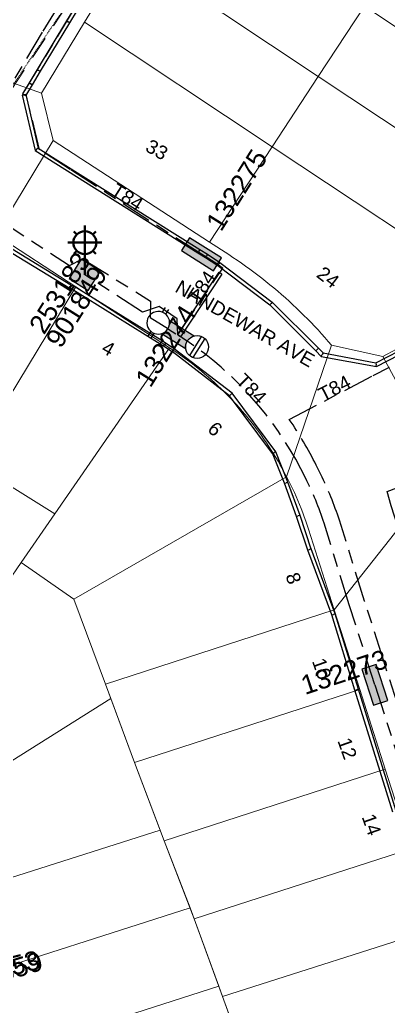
# Model space of a CAD drawing. Header units: metres. Extents: x 299140 to 300955, y 6226202 to 6227439.
# Drawn here: x 299734.3 to 299782.6, y 6226657.8 to 6226787.1 of the extents above; entities that cross this region are included whole.
import ezdxf
from ezdxf.enums import TextEntityAlignment as Align

# ---------------------------------------------------------------- set-up
doc = ezdxf.new("R2010")
doc.units = ezdxf.units.M
for name, pattern in [('Cable Exist UG', [8.2, 4, -1.2, 1.8, -1.2]), ('Dash', [5, 3, -2]), ('HIDDEN', [0.375, 0.25, -0.125]), ('HIDDEN2', [0.1875, 0.125, -0.0625])]:
    doc.linetypes.add(name, pattern=pattern)
doc.layers.get('0').update_dxf_attribs({"color": 6})
for name, color, linetype, lineweight in [('Cadastre Easements_SP_EXT', 9, 'Continuous', 5), ('Cadastre Land Parcels_SP_EXT', 9, 'Continuous', 5), ('Cadastre Other Property_SP_EXT', 9, 'HIDDEN', 5), ('Cadastre Roads_SP_EXT', 9, 'Continuous', 5)]:
    doc.layers.add(name, color=color, linetype=linetype, lineweight=lineweight)
for name, color, linetype in [('Duct_SP_EXT', 7, 'Continuous'), ('Equip_LV_EXT', 7, 'Continuous'), ('Equip_SP_SL_EXT', 7, 'Continuous'), ('Mains_LV_EXT', 7, 'Continuous'), ('Mains_LV_SL_EXT', 7, 'Continuous'), ('SupportsUG_SP_LV_EXT', 7, 'Continuous'), ('SupportsUG_SP_LV_SL_EXT', 7, 'Continuous')]:
    doc.layers.add(name, color=color, linetype=linetype)
doc.styles.add('COLUMN_LABEL', font='arial.ttf')
doc.styles.add('iecARIAL', font='arial.ttf', dxfattribs={"height": 2})
doc.styles.add('POLE_LABEL', font='arial.ttf')
doc.styles.get("Standard").update_dxf_attribs({"font": 'arial.ttf'})

# ---------------------------------------------------------------- blocks, each defined once
blk = doc.blocks.new('COLUMN_EXT')
blk.add_hatch(color=256).paths.add_polyline_path([(-1.49, 1.48), (-1.49, -1.49), (1.48, -1.49), (1.48, 1.48)])
blk.add_lwpolyline([(-1.49, -1.49), (1.48, -1.49), (1.48, 1.48), (-1.49, 1.48)], close=True)
for tag, height, style, flags, p in [('ASSET_NUM', 2.5, 'COLUMN_LABEL', 8, (2, 2)), ('STRUCTURE_PLANT_NUMBER', 0.2, 'POLE_LABEL', 9, (1.81, 0.03)), ('STREET_CODE', 0.2, 'COLUMN_LABEL', 9, (1.81, -0.2))]:
    blk.add_attdef(tag, text='', height=height, dxfattribs=dict(style=style, flags=flags)).set_placement(p, align=Align.MIDDLE_LEFT)
at = {"flags": 9}
for tag, p in [('COLUMN_TYPE', (1.81, -0.4)), ('OWNED_BY', (1.81, -0.6)), ('STATE', (1.81, -0.8)), ('USAGE', (1.81, -1)), ('LEGEND', (1.81, -1.2)), ('STREETNAME', (1.81, -1.6)), ('SUBURB', (1.81, -1.8)), ('LOCATION', (1.81, -1.4)), ('NOTES', (1.81, -2))]:
    blk.add_attdef(tag, text='', height=0.2, dxfattribs=at).set_placement(p, align=Align.MIDDLE_LEFT)
at = {"flags": 1}
blk.add_attdef('Z', (1.81, -2.35), '', height=0.2, dxfattribs=at)
blk = doc.blocks.new('PILLAR_EXT')
blk.add_hatch(color=256).paths.add_polyline_path([(-2.475, 0.99), (-2.475, -0.99), (2.475, -0.99), (2.475, 0.99)])
blk.add_lwpolyline([(-2.475, -0.99), (2.475, -0.99), (2.475, 0.99), (-2.475, 0.99)], close=True)
at = {"style": 'iecARIAL', "flags": 8}
blk.add_attdef('ASSET_NUM', (1.5, 3.5), '', height=2.5, dxfattribs=at)
for tag, p, flags in [('OWNED_BY', (0, -0.2), 9), ('STATE', (0, -0.4), 9), ('SUPPORT_TYPE', (0, -0.6), 9), ('USAGE', (0, -0.8), 9), ('LEGEND', (0, -1), 9), ('LOCATION', (0, -1.2), 9), ('NOTES', (0, -1.4), 9), ('STREETNAME', (0, -1.8), 9), ('SUBURB', (0, -2), 1), ('PARENT', (0, -1.6), 9)]:
    blk.add_attdef(tag, p, '', height=0.2, dxfattribs=dict(flags=flags))
blk = doc.blocks.new('SL_LANTERN_EXT')
at = {"lineweight": 40}
for p, q in [((0, 1.97), (0, 6.47)), ((-1.46, 5.68), (-1.06, 5.28)), ((1.46, 5.68), (1.06, 5.28)), ((-2.25, 4.22), (2.25, 4.22)), ((-1.46, 2.76), (-1.06, 3.16)), ((0, 0), (0, 2.72)), ((1.46, 2.76), (1.06, 3.16))]:
    blk.add_line(p, q, dxfattribs=at)
blk.add_circle((0, 4.22), 1.5, dxfattribs=at)
at = {"style": 'iecARIAL', "flags": 8}
blk.add_attdef('ASSET_NUM', (1.5, 1.5), '', height=2.5, dxfattribs=at)
for tag, p, height, flags in [('CONSTRUCTED_VOLTAGE', (0.98, -0.65), 0.2, 9), ('CONTROL_TYPE', (0.98, -0.85), 0.2, 9), ('LANTERN_PURPOSE', (0.98, -1.05), 0.2, 9), ('LANTERN_TYPE', (0.98, -1.25), 0.2, 9), ('NO_PHASES', (0.98, -1.45), 0.2, 9), ('LNUMBER', (2.18, -3.25), 2.5, 8), ('OPERATING_VOLTAGE', (0.98, -1.65), 0.2, 9), ('ORIENTATION', (0.98, -1.85), 0.2, 9), ('OWNED_BY', (0.98, -2.05), 0.2, 9), ('STATE', (0.98, -2.25), 0.2, 9), ('USAGE', (0.98, -2.45), 0.2, 9), ('CEXIST', (0.98, -2.65), 0.2, 9), ('CNEW', (0.98, -2.85), 0.2, 9), ('CNUMBER', (0.98, -3.05), 0.2, 9), ('CREMOVE', (0.98, -3.25), 0.2, 9), ('CREPLACE', (0.98, -3.45), 0.2, 9), ('LKINGHEIGHT', (0.98, -3.65), 0.2, 9), ('LBRACKET', (0.98, -3.85), 0.2, 9), ('LBRACKETVOCAB', (0.98, -4.05), 0.2, 9), ('LCATEGORY', (0.98, -4.25), 0.2, 9), ('LCHARGE1', (0.98, -4.45), 0.2, 9), ('LCHARGE1PERCENT', (0.98, -4.65), 0.2, 9), ('LCHARGE2', (0.98, -4.85), 0.2, 9), ('LCHARGE2PERCENT', (0.98, -5.05), 0.2, 9), ('LCHARGE3', (0.98, -5.25), 0.2, 9), ('LCHARGE3PERCENT', (0.98, -5.45), 0.2, 9), ('LEXIST', (0.98, -5.65), 0.2, 9), ('LLAMP', (0.98, -5.85), 0.2, 9), ('LLAMPVOCAB', (0.98, -6.05), 0.2, 9), ('LMAST', (0.98, -6.25), 0.2, 9), ('LMASTVOCAB', (0.98, -6.45), 0.2, 9), ('LNEW', (0.98, -6.65), 0.2, 9), ('LANTNUMBER', (0.98, -6.85), 0.2, 9), ('LOUTREACH', (0.98, -7.25), 0.2, 9), ('LOUTREACHVOCAB', (0.98, -7.45), 0.2, 9), ('LRATECODE', (0.98, -7.65), 0.2, 9), ('LREMOVE', (0.98, -7.85), 0.2, 9), ('LREPLACE', (0.98, -8.05), 0.2, 9), ('LTYPE', (0.98, -8.25), 0.2, 9), ('LTYPEVOCAB', (0.98, -8.45), 0.2, 9), ('LEGEND', (0.98, -8.65), 0.2, 9), ('LOCATION', (0.98, -8.85), 0.2, 9), ('NOTES', (0.98, -9.05), 0.2, 9), ('STREETNAME', (0.98, -9.25), 0.2, 9), ('SUBURB', (0.98, -9.45), 0.2, 1)]:
    blk.add_attdef(tag, p, '', height=height, dxfattribs=dict(flags=flags))
blk = doc.blocks.new('LV_UG_LINKS_CLOSED_EXT')
blk.add_wipeout([(-1.06, 1.06), (-1.18, 0.92), (-1.29, 0.76), (-1.37, 0.59), (-1.43, 0.42), (-1.48, 0.23), (-1.49, 0.05), (-1.49, -0.14), (-1.46, -0.33), (-1.41, -0.51), (-1.33, -0.68), (-1.24, -0.84), (-1.12, -0.99), (-0.99, -1.12), (-0.84, -1.24), (-0.68, -1.33), (-0.51, -1.41), (-0.33, -1.46), (-0.14, -1.49), (0.05, -1.49), (0.23, -1.48), (0.42, -1.43), (0.59, -1.37), (0.76, -1.29), (0.92, -1.18), (1.06, -1.06), (1.18, -0.92), (1.29, -0.76), (1.37, -0.59), (1.43, -0.42), (1.48, -0.23), (1.49, -0.05), (1.49, 0.14), (1.46, 0.33), (1.41, 0.51), (1.33, 0.68), (1.24, 0.84), (1.12, 0.99), (0.99, 1.12), (0.84, 1.24), (0.68, 1.33), (0.51, 1.41), (0.33, 1.46), (0.14, 1.49), (-0.05, 1.49), (-0.23, 1.48), (-0.42, 1.43), (-0.59, 1.37), (-0.76, 1.29), (-0.92, 1.18)])
for p, q in [((-0.25, -1.48), (-0.25, 1.48)), ((0.25, -1.48), (0.25, 1.48))]:
    blk.add_line(p, q)
blk.add_circle((0, 0), 1.5)
at = {"flags": 9}
for tag, p in [('ACTUAL_STATUS', (0, 0)), ('CONSTRUCTED_VOLTAGE', (0, -0.2)), ('OPERATING_VOLTAGE', (0, -0.6)), ('ORIENTATION', (0, -0.8)), ('STATE', (0, -1)), ('SWITCH_TYPE', (0, -1.2)), ('NO_PHASES', (0, -0.4)), ('USAGE', (0, -1.4)), ('NOTES', (0, -1.6))]:
    blk.add_attdef(tag, text='', height=0.2, dxfattribs=at).set_placement(p, align=Align.MIDDLE_LEFT)
at = {"flags": 1}
blk.add_attdef('Z', (0, 0), '', height=0.2, dxfattribs=at)
blk = doc.blocks.new('LV_UG_LINKS_OPEN_EXT')
for p, q in [((-0.25, 1.47), (-0.25, 2.22)), ((0.25, 1.47), (0.25, 2.22)), ((-0.25, -1.47), (-0.25, -2.22)), ((0.25, -1.47), (0.25, -2.22))]:
    blk.add_line(p, q)
at = {"flags": 9}
for tag, p in [('ACTUAL_STATUS', (0, 0)), ('CONSTRUCTED_VOLTAGE', (0, -0.2)), ('OPERATING_VOLTAGE', (0, -0.6)), ('ORIENTATION', (0, -0.8)), ('STATE', (0, -1)), ('SWITCH_TYPE', (0, -1.2)), ('NO_PHASES', (0, -0.4)), ('USAGE', (0, -1.4)), ('NOTES', (0, -1.6))]:
    blk.add_attdef(tag, text='', height=0.2, dxfattribs=at).set_placement(p, align=Align.MIDDLE_LEFT)
at = {"flags": 1}
blk.add_attdef('Z', (0, 0), '', height=0.2, dxfattribs=at)
blk.add_wipeout([(-0.25, 1.47), (-0.43, 1.43), (-0.61, 1.36), (-0.77, 1.28), (-0.93, 1.17), (-1.07, 1.05), (-1.19, 0.9), (-1.29, 0.75), (-1.38, 0.58), (-1.44, 0.4), (-1.48, 0.22), (-1.49, 0.03), (-1.49, -0.16), (-1.45, -0.34), (-1.4, -0.52), (-1.32, -0.69), (-1.23, -0.85), (-1.11, -1), (-0.98, -1.13), (-0.83, -1.24), (-0.66, -1.34), (-0.49, -1.41), (-0.31, -1.46), (-0.13, -1.49), (0.06, -1.49), (0.25, -1.47), (0.43, -1.43), (0.61, -1.36), (0.77, -1.28), (0.93, -1.17), (1.07, -1.05), (1.19, -0.9), (1.29, -0.75), (1.38, -0.58), (1.44, -0.4), (1.48, -0.22), (1.49, -0.03), (1.49, 0.16), (1.45, 0.34), (1.4, 0.52), (1.32, 0.69), (1.23, 0.85), (1.11, 1), (0.98, 1.13), (0.83, 1.24), (0.66, 1.34), (0.49, 1.41), (0.31, 1.46), (0.13, 1.49), (-0.06, 1.49)])
blk.add_lwpolyline([(0, -1.49, 1), (0, 1.49, 1)], format="xyb", close=True)

msp = doc.modelspace()

# ---------------------------------------------------------------- linework, layer by layer
at = {"layer": 'Cadastre Land Parcels_SP_EXT', "linetype": 'Continuous'}
for points in [[(299779.44, 6226788.86), (299754.16, 6226805.79), (299753.31, 6226804.54), (299748.5, 6226796.2), (299773.39, 6226779.65), (299779.44, 6226788.86)], [(299813.27, 6226779.66), (299785.49, 6226798.07), (299779.44, 6226788.86), (299807.8, 6226770.06), (299813.27, 6226779.66)], [(299773.39, 6226779.65), (299748.5, 6226796.2), (299742.74, 6226786.76), (299767.35, 6226770.44), (299773.39, 6226779.65)], [(299807.8, 6226770.06), (299779.44, 6226788.86), (299773.39, 6226779.65), (299802.33, 6226760.46), (299807.8, 6226770.06)], [(299767.35, 6226770.44), (299742.74, 6226786.76), (299737.1, 6226777.46), (299738.62, 6226771.25), (299759.12, 6226757.95), (299767.35, 6226770.44)], [(299796.27, 6226751.77), (299796.58, 6226752.08), (299796.88, 6226752.39), (299797.18, 6226752.7), (299797.47, 6226753.03), (299797.75, 6226753.35), (299798.03, 6226753.68), (299798.31, 6226754.02), (299798.58, 6226754.36), (299798.84, 6226754.71), (299799.1, 6226755.06), (299799.35, 6226755.41), (299799.59, 6226755.77), (299799.83, 6226756.13), (299800.06, 6226756.5), (299800.29, 6226756.87), (299800.5, 6226757.25), (299802.33, 6226760.46), (299773.39, 6226779.65), (299767.35, 6226770.44), (299795.96, 6226751.47), (299796.27, 6226751.77)], [(299741.61, 6226752.08), (299731.12, 6226758.87), (299725.01, 6226757.53), (299713.16, 6226738.04), (299727.77, 6226729.21), (299741.61, 6226752.08)], [(299753.9, 6226744.1), (299741.61, 6226752.08), (299727.77, 6226729.21), (299738.85, 6226722.34), (299753.9, 6226744.1)], [(299769.25, 6226727.2), (299768.98, 6226727.71), (299768.71, 6226728.22), (299768.42, 6226728.72), (299768.14, 6226729.22), (299767.84, 6226729.71), (299767.54, 6226730.2), (299767.23, 6226730.69), (299766.92, 6226731.17), (299766.6, 6226731.65), (299766.27, 6226732.13), (299765.94, 6226732.6), (299765.6, 6226733.07), (299765.25, 6226733.53), (299764.9, 6226733.99), (299764.55, 6226734.44), (299764.18, 6226734.89), (299763.82, 6226735.34), (299763.44, 6226735.78), (299763.06, 6226736.21), (299762.68, 6226736.64), (299762.29, 6226737.07), (299761.89, 6226737.49), (299761.49, 6226737.9), (299761.08, 6226738.31), (299760.67, 6226738.72), (299760.25, 6226739.11), (299759.83, 6226739.51), (299759.4, 6226739.9), (299758.97, 6226740.28), (299758.53, 6226740.65), (299758.09, 6226741.03), (299757.64, 6226741.39), (299757.19, 6226741.75), (299756.73, 6226742.1), (299756.27, 6226742.45), (299755.8, 6226742.79), (299755.33, 6226743.13), (299754.86, 6226743.46), (299754.38, 6226743.78), (299753.9, 6226744.1), (299738.85, 6226722.34), (299734.45, 6226715.97), (299741.33, 6226711.14), (299769.25, 6226727.2)], [(299734.45, 6226715.97), (299738.85, 6226722.34), (299727.77, 6226729.21), (299713.16, 6226738.04), (299707.34, 6226728.47), (299732.63, 6226713.32), (299734.45, 6226715.97)], [(299775.5, 6226709.74), (299772.12, 6226720.3), (299771.94, 6226720.84), (299771.76, 6226721.39), (299771.57, 6226721.93), (299771.37, 6226722.47), (299771.16, 6226723.01), (299770.94, 6226723.54), (299770.72, 6226724.07), (299770.49, 6226724.6), (299770.26, 6226725.13), (299770.02, 6226725.65), (299769.77, 6226726.17), (299769.51, 6226726.69), (299769.25, 6226727.2), (299741.33, 6226711.14), (299745.48, 6226700.03), (299775.5, 6226709.74)], [(299778.84, 6226699.31), (299775.5, 6226709.74), (299745.48, 6226700.03), (299749.32, 6226689.76), (299778.84, 6226699.31)], [(299782.18, 6226688.87), (299778.84, 6226699.31), (299749.32, 6226689.76), (299753.19, 6226679.5), (299782.18, 6226688.87)], [(299752.68, 6226680.86), (299749.32, 6226689.76), (299746.19, 6226698.14), (299720.2, 6226681.8), (299720.4, 6226681.3), (299720.6, 6226680.8), (299720.78, 6226680.29), (299720.96, 6226679.78), (299721.13, 6226679.26), (299721.3, 6226678.75), (299721.45, 6226678.23), (299721.6, 6226677.71), (299721.74, 6226677.19), (299721.87, 6226676.66), (299723.14, 6226671.5), (299752.68, 6226680.86)], [(299785.54, 6226678.45), (299785.38, 6226678.9), (299785.23, 6226679.34), (299785.09, 6226679.8), (299782.18, 6226688.87), (299753.19, 6226679.5), (299757.11, 6226669.28), (299785.54, 6226678.45)], [(299756.58, 6226670.68), (299753.19, 6226679.5), (299752.68, 6226680.86), (299723.14, 6226671.5), (299725.75, 6226660.84), (299756.58, 6226670.68)], [(299790.15, 6226668.42), (299789.82, 6226668.99), (299789.5, 6226669.56), (299789.19, 6226670.13), (299788.89, 6226670.7), (299788.59, 6226671.28), (299788.3, 6226671.86), (299788.01, 6226672.45), (299787.73, 6226673.04), (299787.46, 6226673.63), (299787.2, 6226674.22), (299786.94, 6226674.82), (299786.69, 6226675.41), (299786.44, 6226676.02), (299786.21, 6226676.62), (299785.98, 6226677.23), (299785.75, 6226677.84), (299785.54, 6226678.45), (299757.11, 6226669.28), (299760.84, 6226659.07), (299790.15, 6226668.42)], [(299760.35, 6226660.42), (299757.11, 6226669.28), (299756.58, 6226670.68), (299725.75, 6226660.84), (299728.37, 6226650.18), (299760.35, 6226660.42)], [(299796.02, 6226660.27), (299795.58, 6226660.78), (299795.15, 6226661.3), (299794.73, 6226661.82), (299794.31, 6226662.35), (299793.9, 6226662.88), (299793.5, 6226663.41), (299793.1, 6226663.95), (299792.71, 6226664.5), (299792.32, 6226665.05), (299791.95, 6226665.6), (299791.57, 6226666.16), (299791.21, 6226666.72), (299790.85, 6226667.28), (299790.49, 6226667.85), (299790.15, 6226668.42), (299760.84, 6226659.07), (299767.11, 6226641.92), (299796.02, 6226660.27)], [(299764.1, 6226650.15), (299760.84, 6226659.07), (299760.35, 6226660.42), (299728.37, 6226650.18), (299730.99, 6226639.52), (299764.1, 6226650.15)]]:
    msp.add_lwpolyline(points, close=True, dxfattribs=at)
for points in [[(299795.96, 6226751.47), (299767.35, 6226770.44), (299759.12, 6226757.95), (299761.65, 6226756.3), (299762.21, 6226755.93), (299762.77, 6226755.56), (299763.32, 6226755.18), (299763.86, 6226754.79), (299764.41, 6226754.4), (299764.94, 6226754.01), (299765.48, 6226753.6), (299766, 6226753.19), (299766.53, 6226752.78), (299767.05, 6226752.35), (299767.57, 6226751.93), (299768.08, 6226751.5), (299768.58, 6226751.07), (299769.09, 6226750.63), (299769.58, 6226750.18), (299770.07, 6226749.73), (299770.56, 6226749.27), (299771.04, 6226748.81), (299771.52, 6226748.34), (299771.99, 6226747.87), (299772.45, 6226747.39), (299772.91, 6226746.91), (299773.37, 6226746.42), (299773.81, 6226745.92), (299774.26, 6226745.42), (299774.69, 6226744.92), (299775.13, 6226744.41), (299781.87, 6226742.93), (299790.83, 6226747.77)], [(299720.2, 6226681.8), (299746.19, 6226698.14), (299746.19, 6226698.14), (299745.48, 6226700.03), (299741.33, 6226711.14), (299734.45, 6226715.97), (299732.63, 6226713.32)]]:
    msp.add_lwpolyline(points, dxfattribs=at)
at = {"layer": 'Cadastre Other Property_SP_EXT', "linetype": 'HIDDEN2'}
msp.add_lwpolyline([(299782.55, 6226858.37), (299764.63, 6226858.08), (299732.53, 6226806.37), (299665.03, 6226845.98), (299646.83, 6226815.4), (299711.12, 6226773.93), (299611.36, 6226607.71), (299627.42, 6226605.3), (299710.82, 6226744.7), (299746.73, 6226798.54), (299745.67, 6226799.15), (299782.55, 6226858.37)], close=True, dxfattribs=at)
at = {"layer": 'Cadastre Roads_SP_EXT', "linetype": 'Continuous'}
for points in [[(299736.92, 6226816.61), (299731.69, 6226807.97), (299725.61, 6226798.6), (299723.74, 6226795.53), (299717.09, 6226784.59), (299737.1, 6226777.46), (299742.74, 6226786.76), (299748.5, 6226796.2), (299753.31, 6226804.54), (299752.75, 6226803.71), (299736.92, 6226816.61)], [(299775.13, 6226744.41), (299774.69, 6226744.92), (299774.26, 6226745.42), (299773.81, 6226745.92), (299773.37, 6226746.42), (299772.91, 6226746.91), (299772.45, 6226747.39), (299771.99, 6226747.87), (299771.52, 6226748.34), (299771.04, 6226748.81), (299770.56, 6226749.27), (299770.07, 6226749.73), (299769.58, 6226750.18), (299769.09, 6226750.63), (299768.58, 6226751.07), (299768.08, 6226751.5), (299767.57, 6226751.93), (299767.05, 6226752.35), (299766.53, 6226752.78), (299766, 6226753.19), (299765.48, 6226753.6), (299764.94, 6226754.01), (299764.41, 6226754.4), (299763.86, 6226754.79), (299763.32, 6226755.18), (299762.77, 6226755.56), (299762.21, 6226755.93), (299761.65, 6226756.3), (299759.12, 6226757.95), (299738.62, 6226771.25), (299731.12, 6226758.87), (299741.61, 6226752.08), (299753.9, 6226744.1), (299754.38, 6226743.78), (299754.86, 6226743.46), (299755.33, 6226743.13), (299755.8, 6226742.79), (299756.27, 6226742.45), (299756.73, 6226742.1), (299757.19, 6226741.75), (299757.64, 6226741.39), (299758.09, 6226741.03), (299758.53, 6226740.65), (299758.97, 6226740.28), (299759.4, 6226739.9), (299759.83, 6226739.51), (299760.25, 6226739.11), (299760.67, 6226738.72), (299761.08, 6226738.31), (299761.49, 6226737.9), (299761.89, 6226737.49), (299762.29, 6226737.07), (299762.68, 6226736.64), (299763.06, 6226736.21), (299763.44, 6226735.78), (299763.82, 6226735.34), (299764.18, 6226734.89), (299764.55, 6226734.44), (299764.9, 6226733.99), (299765.25, 6226733.53), (299765.6, 6226733.07), (299765.94, 6226732.6), (299766.27, 6226732.13), (299766.6, 6226731.65), (299766.92, 6226731.17), (299767.23, 6226730.69), (299767.54, 6226730.2), (299767.84, 6226729.71), (299768.14, 6226729.22), (299768.42, 6226728.72), (299768.71, 6226728.22), (299768.98, 6226727.71), (299769.25, 6226727.2), (299775.13, 6226744.41)]]:
    msp.add_lwpolyline(points, close=True, dxfattribs=at)
for points in [[(299790.83, 6226747.77), (299781.87, 6226742.93), (299788.95, 6226729.9)], [(299786.36, 6226723.49), (299775.5, 6226709.74), (299778.84, 6226699.31), (299782.18, 6226688.87), (299785.09, 6226679.8)]]:
    msp.add_lwpolyline(points, dxfattribs=at)
at = {"layer": 'Duct_SP_EXT'}
for p, q in [((299746.12, 6226796.46), (299740.39, 6226786.91)), ((299746.53, 6226796.21), (299740.8, 6226786.66)), ((299740.39, 6226786.91), (299736.52, 6226780.57)), ((299740.8, 6226786.66), (299736.93, 6226780.32)), ((299740.39, 6226786.91), (299740.6, 6226786.79)), ((299740.8, 6226786.66), (299740.6, 6226786.79)), ((299736.52, 6226780.57), (299735.47, 6226778.8)), ((299736.93, 6226780.32), (299735.88, 6226778.56)), ((299736.52, 6226780.57), (299736.73, 6226780.44)), ((299736.93, 6226780.32), (299736.73, 6226780.44)), ((299735.47, 6226778.8), (299734.61, 6226777.36)), ((299735.88, 6226778.56), (299735.03, 6226777.12)), ((299735.47, 6226778.8), (299735.47, 6226778.8)), ((299735.47, 6226778.8), (299735.67, 6226778.68)), ((299735.47, 6226778.8), (299735.67, 6226778.68)), ((299735.88, 6226778.56), (299735.67, 6226778.68)), ((299735.88, 6226778.56), (299735.67, 6226778.68)), ((299735.88, 6226778.56), (299735.88, 6226778.56)), ((299734.59, 6226777.19), (299734.82, 6226777.24)), ((299734.59, 6226777.19), (299736.26, 6226769.94)), ((299734.61, 6226777.36), (299734.82, 6226777.24)), ((299735.05, 6226777.29), (299734.82, 6226777.24)), ((299735.03, 6226777.12), (299734.82, 6226777.24)), ((299735.05, 6226777.29), (299736.68, 6226770.24)), ((299736.26, 6226769.94), (299736.47, 6226770.09)), ((299736.26, 6226769.94), (299757.62, 6226756.54)), ((299736.68, 6226770.24), (299736.47, 6226770.09)), ((299736.68, 6226770.24), (299757.87, 6226756.95)), ((299740.97, 6226752.3), (299729.94, 6226759.03)), ((299740.72, 6226751.89), (299729.86, 6226758.52)), ((299757.62, 6226756.54), (299757.74, 6226756.74)), ((299757.62, 6226756.54), (299757.74, 6226756.74)), ((299757.62, 6226756.54), (299758.61, 6226755.94)), ((299757.87, 6226756.95), (299757.74, 6226756.74)), ((299757.87, 6226756.95), (299757.74, 6226756.74)), ((299757.87, 6226756.95), (299758.86, 6226756.35)), ((299758.61, 6226755.94), (299758.74, 6226756.14)), ((299758.61, 6226755.94), (299758.74, 6226756.14)), ((299758.61, 6226755.94), (299758.61, 6226755.94)), ((299758.61, 6226755.94), (299760.24, 6226754.87)), ((299758.86, 6226756.35), (299758.74, 6226756.14)), ((299758.87, 6226756.35), (299758.74, 6226756.14)), ((299758.86, 6226756.35), (299758.87, 6226756.35)), ((299758.87, 6226756.35), (299760.5, 6226755.27)), ((299760.5, 6226755.27), (299760.37, 6226755.07)), ((299760.51, 6226755.27), (299760.37, 6226755.07)), ((299760.5, 6226755.27), (299760.51, 6226755.27)), ((299760.51, 6226755.27), (299767.36, 6226750.08)), ((299760.23, 6226754.88), (299760.37, 6226755.07)), ((299760.24, 6226754.87), (299760.23, 6226754.88)), ((299760.23, 6226754.88), (299767.04, 6226749.72)), ((299760.24, 6226754.87), (299760.37, 6226755.07)), ((299760.34, 6226753.98), (299760.54, 6226753.85)), ((299760.74, 6226753.72), (299760.54, 6226753.85)), ((299740.72, 6226751.89), (299740.85, 6226752.1)), ((299740.97, 6226752.3), (299740.85, 6226752.1)), ((299740.85, 6226751.89), (299740.98, 6226752.1)), ((299741.11, 6226752.3), (299740.98, 6226752.1)), ((299767.36, 6226750.08), (299767.2, 6226749.9)), ((299767.36, 6226750.08), (299773.43, 6226744.02)), ((299767.04, 6226749.72), (299767.2, 6226749.9)), ((299767.04, 6226749.72), (299773.09, 6226743.68)), ((299780.96, 6226742.12), (299790.27, 6226746.95)), ((299781.04, 6226741.62), (299790.49, 6226746.53)), ((299754.23, 6226743.58), (299754.38, 6226743.77)), ((299754.23, 6226743.58), (299754.24, 6226743.57)), ((299754.24, 6226743.57), (299754.38, 6226743.77)), ((299754.51, 6226743.97), (299754.38, 6226743.77)), ((299754.52, 6226743.96), (299754.38, 6226743.77)), ((299754.52, 6226743.96), (299754.51, 6226743.97)), ((299773.09, 6226743.68), (299773.26, 6226743.85)), ((299773.09, 6226743.68), (299773.26, 6226743.85)), ((299773.09, 6226743.68), (299773.09, 6226743.68)), ((299773.09, 6226743.68), (299773.79, 6226742.96)), ((299773.43, 6226744.02), (299773.26, 6226743.85)), ((299773.43, 6226744.02), (299773.26, 6226743.85)), ((299773.43, 6226744.02), (299773.43, 6226744.02)), ((299773.43, 6226744.02), (299774.03, 6226743.41)), ((299773.79, 6226742.96), (299773.91, 6226743.19)), ((299773.79, 6226742.96), (299781.04, 6226741.62)), ((299774.03, 6226743.41), (299773.91, 6226743.19)), ((299774.03, 6226743.41), (299780.96, 6226742.12)), ((299780.96, 6226742.12), (299781, 6226741.87)), ((299781.04, 6226741.62), (299781, 6226741.87)), ((299761.75, 6226737.81), (299761.92, 6226737.98)), ((299767.4, 6226730.24), (299761.75, 6226737.81)), ((299762.1, 6226738.15), (299761.92, 6226737.98)), ((299767.82, 6226730.47), (299762.1, 6226738.15)), ((299767.38, 6226730.27), (299767.61, 6226730.35)), ((299768.97, 6226726.33), (299767.38, 6226730.27)), ((299767.38, 6226730.27), (299767.4, 6226730.24)), ((299767.4, 6226730.24), (299767.61, 6226730.35)), ((299767.82, 6226730.47), (299767.61, 6226730.35)), ((299767.83, 6226730.44), (299767.61, 6226730.35)), ((299767.83, 6226730.44), (299767.82, 6226730.47)), ((299769.42, 6226726.5), (299767.83, 6226730.44)), ((299768.97, 6226726.33), (299769.2, 6226726.41)), ((299768.97, 6226726.33), (299769.2, 6226726.41)), ((299770.56, 6226721.97), (299768.97, 6226726.33)), ((299768.97, 6226726.33), (299768.97, 6226726.33)), ((299769.42, 6226726.5), (299769.2, 6226726.41)), ((299769.42, 6226726.5), (299769.2, 6226726.41)), ((299771.01, 6226722.13), (299769.42, 6226726.5)), ((299769.42, 6226726.5), (299769.42, 6226726.5)), ((299770.56, 6226721.97), (299770.78, 6226722.05)), ((299772.03, 6226717.56), (299770.56, 6226721.97)), ((299771.01, 6226722.13), (299770.78, 6226722.05)), ((299772.48, 6226717.72), (299771.01, 6226722.13)), ((299772.03, 6226717.56), (299772.25, 6226717.64)), ((299772.03, 6226717.56), (299772.25, 6226717.64)), ((299772.48, 6226717.73), (299772.25, 6226717.64)), ((299772.48, 6226717.72), (299772.25, 6226717.64)), ((299775.63, 6226709.24), (299772.48, 6226717.73)), ((299772.48, 6226717.73), (299772.48, 6226717.72)), ((299775.18, 6226709.08), (299772.03, 6226717.56)), ((299772.03, 6226717.56), (299772.03, 6226717.56)), ((299775.18, 6226709.08), (299775.41, 6226709.16)), ((299778.2, 6226699.21), (299775.18, 6226709.08)), ((299775.63, 6226709.24), (299775.41, 6226709.16)), ((299778.66, 6226699.35), (299775.63, 6226709.24)), ((299778.2, 6226699.21), (299778.43, 6226699.28)), ((299778.2, 6226699.21), (299778.43, 6226699.28)), ((299783.17, 6226683.22), (299778.2, 6226699.21)), ((299778.66, 6226699.35), (299778.43, 6226699.28)), ((299778.66, 6226699.35), (299778.43, 6226699.28)), ((299783.63, 6226683.37), (299778.66, 6226699.35))]:
    msp.add_line(p, q, dxfattribs=at)
at = {"layer": 'Mains_LV_EXT', "linetype": 'Cable Exist UG'}
for points in [[(299747.1, 6226797.77), (299749.45, 6226801.5), (299747.74, 6226802.62), (299747.74, 6226802.62), (299739.36, 6226788.99), (299737.19, 6226785.43), (299737.19, 6226785.43), (299733.13, 6226778.6), (299731.26, 6226779.7), (299722.12, 6226785.07), (299722.12, 6226785.07), (299726.51, 6226792.31), (299725.53, 6226794.57)], [(299758.09, 6226756.35), (299740.85, 6226767.45), (299740.85, 6226767.45), (299736.85, 6226770.03), (299734.96, 6226777.84), (299741.06, 6226787.91), (299747.1, 6226797.77)], [(299780.82, 6226699.93), (299784.55, 6226688.31), (299784.55, 6226688.31), (299787.47, 6226679.2), (299792.03, 6226669.28)]]:
    msp.add_lwpolyline(points, dxfattribs=at)
for points in [[(299792.15, 6226701.24), (299789.65, 6226702.51), (299789.65, 6226702.51), (299786.32, 6226713.02), (299782.95, 6226723.36), (299782.43, 6226725.25), (299785.73, 6226726.51), (299785.73, 6226726.51), (299787.97, 6226732.08), (299797.48, 6226737.21), (299797.48, 6226737.21, 0.07775), (299806.68, 6226744.2), (299806.68, 6226744.2), (299805.73, 6226746.11), (299805.73, 6226746.11, 0.010926), (299806.76, 6226747.27), (299806.76, 6226747.27, 0.04576), (299810.46, 6226752.57), (299810.46, 6226752.57), (299812.01, 6226755.27), (299817.41, 6226764.75), (299819.69, 6226764.7)], [(299786.49, 6226688.94), (299782.26, 6226702.17), (299781.98, 6226703.04), (299781.98, 6226703.04), (299779.48, 6226710.88), (299776.16, 6226721.51), (299776.16, 6226721.51, 0.035407), (299773.74, 6226727.49), (299773.74, 6226727.49), (299773.14, 6226728.69), (299773.14, 6226728.69, 0.033807), (299769.6, 6226734.71), (299769.6, 6226734.71), (299780.59, 6226740.44), (299780.59, 6226740.44), (299782.73, 6226741.53)]]:
    msp.add_lwpolyline(points, format="xyb", dxfattribs=at)

# ---------------------------------------------------------------- block references
at = {"layer": 'Equip_SP_SL_EXT'}
ref = msp.add_blockref('SL_LANTERN_EXT', (299742.79, 6226753.65), dxfattribs=at)
ref.add_attrib('ASSET_NUM', '253183', dxfattribs={"layer": '0', "height": 2.5, "rotation": 57.7787, "style": 'iecARIAL'}).set_placement((299744.29, 6226755.15), align=Align.BOTTOM_RIGHT)
ref = msp.add_blockref('SL_LANTERN_EXT', (299724, 6226659.64), dxfattribs=at)
ref.add_attrib('ASSET_NUM', '257453', dxfattribs={"layer": '0', "height": 2.5, "rotation": 14.0586, "style": 'iecARIAL'}).set_placement((299725.5, 6226661.14), align=Align.MIDDLE_LEFT)
at = {"layer": 'SupportsUG_SP_LV_EXT'}
ref = msp.add_blockref('PILLAR_EXT', (299758.09, 6226756.35), dxfattribs=dict(at, rotation=327.7893097457982))
ref.add_attrib('ASSET_NUM', '132275', dxfattribs={"layer": '0', "height": 2.5, "rotation": 57.7893, "style": 'iecARIAL'}).set_placement((299759.59, 6226759.85), align=Align.MIDDLE_LEFT)
ref = msp.add_blockref('PILLAR_EXT', (299754.97, 6226745.79), dxfattribs=dict(at, rotation=148.1708068812021))
ref.add_attrib('ASSET_NUM', '132274', dxfattribs={"layer": '0', "height": 2.5, "rotation": 58.1708, "style": 'iecARIAL'}).set_placement((299756.47, 6226749.29), align=Align.MIDDLE_RIGHT)
ref = msp.add_blockref('PILLAR_EXT', (299780.82, 6226699.93), dxfattribs=dict(at, rotation=288.2852261960383))
ref.add_attrib('ASSET_NUM', '132273', dxfattribs={"layer": '0', "height": 2.5, "rotation": 18.2852, "style": 'iecARIAL'}).set_placement((299782.32, 6226703.43), align=Align.MIDDLE_RIGHT)
at = {"layer": 'SupportsUG_SP_LV_SL_EXT'}
ref = msp.add_blockref('COLUMN_EXT', (299742.79, 6226753.65), dxfattribs=dict(at, rotation=327.7787049965353))
ref.add_attrib('ASSET_NUM', '901849', dxfattribs={"layer": '0', "height": 2.5, "rotation": 57.7787, "style": 'COLUMN_LABEL'}).set_placement((299744.79, 6226754.4), align=Align.MIDDLE_RIGHT)
ref = msp.add_blockref('COLUMN_EXT', (299724, 6226659.64), dxfattribs=dict(at, rotation=104.0586356544764))
ref.add_attrib('ASSET_NUM', '909859', dxfattribs={"layer": '0', "height": 2.5, "rotation": 17.2416, "style": 'COLUMN_LABEL'}).set_placement((299726, 6226660.39), align=Align.MIDDLE_LEFT)

# ---------------------------------------------------------------- texts
at = {"layer": 'Cadastre Land Parcels_SP_EXT'}
for s, rotation, p in [('33', 330.5104, (299750.58, 6226769.96)), ('24', 322.7164, (299773.03, 6226753.46)), ('4', 330.5057, (299744.82, 6226743.57)), ('6', 316.5965, (299758.75, 6226733.28)), ('8', 289.6331, (299769.07, 6226714.24)), ('10', 289.6291, (299772.55, 6226703.04)), ('12', 289.6274, (299775.89, 6226692.6)), ('14', 289.6309, (299779.07, 6226682.63))]:
    msp.add_text(s, height=1.8, rotation=rotation, dxfattribs=at).set_placement(p)
at = {"layer": 'Cadastre Roads_SP_EXT'}
msp.add_text('NANDEWAR AVE', height=1.8, rotation=330.5057, dxfattribs=at).set_placement((299754.48, 6226751.5))
at = {"layer": 'Mains_LV_EXT'}
for rotation, p in [(327.7763, (299746.04, 6226764.22)), (56.1226, (299757.67, 6226749.79)), (314.1102, (299762.48, 6226739.64)), (27.4044, (299774.01, 6226737.01))]:
    msp.add_text('T84', height=1.8, rotation=rotation, dxfattribs=at).set_placement(p)

# ---------------------------------------------------------------- next in the draw order: block references
at = {"layer": 'Equip_LV_EXT', "rotation": 148.1708068812021}
msp.add_blockref('LV_UG_LINKS_CLOSED_EXT', (299757.51, 6226744.2), dxfattribs=at)

# ---------------------------------------------------------------- next in the draw order: linework, layer by layer
at = {"layer": 'Duct_SP_EXT'}
for p, q in [((299761.75, 6226737.81), (299754.23, 6226743.58)), ((299762.1, 6226738.15), (299754.52, 6226743.96))]:
    msp.add_line(p, q, dxfattribs=at)

# ---------------------------------------------------------------- next in the draw order: block references
at = {"layer": 'Equip_LV_EXT', "rotation": 148.1708068812021}
msp.add_blockref('LV_UG_LINKS_OPEN_EXT', (299752.42, 6226747.37), dxfattribs=at)

# ---------------------------------------------------------------- next in the draw order: linework, layer by layer
at = {"layer": 'Cadastre Easements_SP_EXT', "linetype": 'Dash'}
msp.add_lwpolyline([(299782.55, 6226858.37), (299794.15, 6226877.01), (299840.39, 6226950.63), (299855.36, 6226988.19), (299835.66, 6226979.56), (299827.01, 6226957.55), (299786, 6226892.29), (299732.57, 6226806.76), (299665.03, 6226845.89), (299646.98, 6226815.56), (299646.83, 6226815.31), (299711.6, 6226773.72), (299611.68, 6226607.81), (299627.4, 6226605.33), (299627.51, 6226605.53), (299654.31, 6226650.18), (299661.03, 6226661.27), (299711.16, 6226744.55), (299746.79, 6226798.57), (299745.73, 6226799.18), (299782.55, 6226858.37)], close=True, dxfattribs=at)
at = {"layer": 'Duct_SP_EXT'}
for p, q in [((299760.34, 6226753.98), (299754.93, 6226745.81)), ((299760.74, 6226753.72), (299755.33, 6226745.54)), ((299752.68, 6226744.58), (299740.85, 6226751.89)), ((299752.94, 6226744.98), (299741.11, 6226752.3)), ((299752.68, 6226744.58), (299752.81, 6226744.78)), ((299752.94, 6226744.98), (299752.81, 6226744.78)), ((299753.38, 6226744.69), (299752.94, 6226744.98)), ((299754.93, 6226745.81), (299755.13, 6226745.67)), ((299755.33, 6226745.54), (299755.13, 6226745.67)), ((299753.12, 6226744.29), (299752.68, 6226744.58)), ((299753.12, 6226744.29), (299753.25, 6226744.49)), ((299753.12, 6226744.29), (299753.25, 6226744.49)), ((299754.24, 6226743.57), (299753.12, 6226744.29)), ((299753.38, 6226744.69), (299753.25, 6226744.49)), ((299753.38, 6226744.69), (299753.25, 6226744.49)), ((299754.51, 6226743.97), (299753.38, 6226744.69))]:
    msp.add_line(p, q, dxfattribs=at)
at = {"layer": 'Mains_LV_EXT', "linetype": 'Cable Exist UG'}
msp.add_lwpolyline([(299705.61, 6226729.46), (299720.63, 6226754.41), (299720.63, 6226754.41), (299723.61, 6226759.21), (299731.44, 6226760.96), (299731.44, 6226760.96), (299740.76, 6226754.88), (299742.5, 6226755.76), (299751.4, 6226750.21), (299751.36, 6226748.07), (299754.97, 6226745.79)], dxfattribs=at)
for points in [[(299754.97, 6226745.79), (299760.89, 6226754.53), (299760.89, 6226754.53, 0.003578), (299760.23, 6226754.99), (299760.23, 6226754.99), (299758.09, 6226756.35)], [(299780.82, 6226699.93), (299777.46, 6226710.41), (299777.46, 6226710.41), (299774.18, 6226721.09), (299774.18, 6226721.09, 0.035266), (299771.73, 6226727.03), (299771.73, 6226727.03), (299771.12, 6226728.23), (299771.12, 6226728.23, 0.125214), (299756.15, 6226745), (299756.15, 6226745), (299756.13, 6226745.01), (299754.98, 6226745.77)]]:
    msp.add_lwpolyline(points, format="xyb", dxfattribs=at)
at = {"layer": 'Mains_LV_SL_EXT', "linetype": 'Cable Exist UG'}
msp.add_lwpolyline([(299754.97, 6226745.79), (299754.91, 6226747.9), (299752.55, 6226749.51), (299750.35, 6226748.76), (299742.79, 6226753.65)], dxfattribs=at)

doc.saveas('drawing.dxf')
